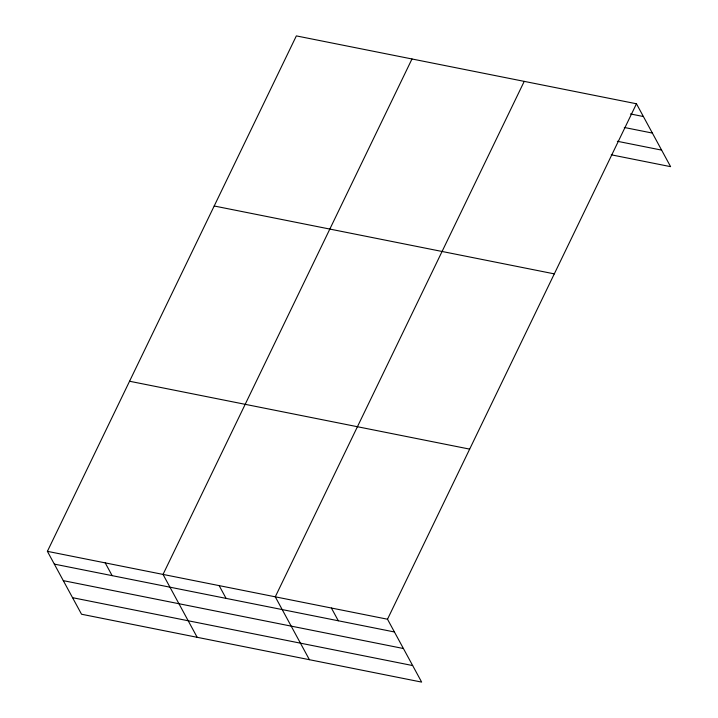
<?xml version="1.0" encoding="UTF-8"?>
<svg xmlns="http://www.w3.org/2000/svg" width="718" height="718" viewBox="0 0 718 718"><rect width="100%" height="100%" fill="white"/><g stroke="black" fill="none" stroke-linecap="round" stroke-linejoin="round"><path stroke-width="1.08" d="M47.397 551.343L387.505 619.221L421.645 682.1L81.538 614.231L47.397 551.343L296.354 35.9L636.462 103.769L670.603 166.657L611.251 154.81M411.988 58.975L163.031 574.427L197.172 637.306M524.23 81.376L275.272 596.82L309.413 659.698M387.505 619.221L636.462 103.769M630.44 113.947L643.391 116.531M624.31 127.472L652.366 133.072M617.372 141.284L661.619 150.116M214.197 205.994L554.305 273.872M129.554 381.249L469.662 449.118M54.326 564.106L394.433 631.975M63.301 580.647L403.408 648.516M72.554 597.681L412.662 665.559M331.384 608.02L338.313 620.774M219.152 585.619L226.08 598.381M105.214 562.885L112.143 575.639"/></g></svg>
